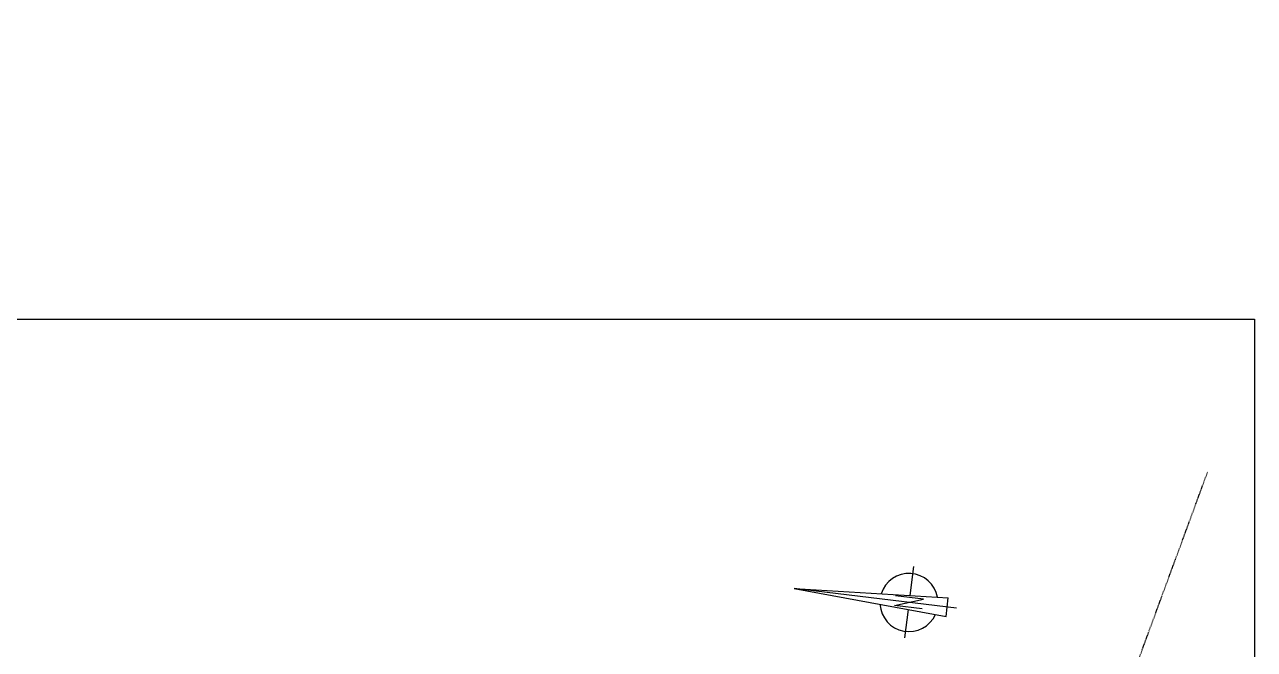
# Model space of a CAD drawing. Header units: metres. Extents: x 19 to 585, y 0 to 337.
# Drawn here: x 355.7 to 584.6, y 220.7 to 336.8 of the extents above; entities that cross this region are included whole.
import ezdxf

# ---------------------------------------------------------------- set-up
doc = ezdxf.new("R2010")
doc.units = ezdxf.units.M
doc.header["$LTSCALE"] = 0.01
doc.linetypes.add('FANTOMEx2', pattern=[5, 2.5, -0.5, 0.5, -0.5, 0.5, -0.5])
for name, color, linetype in [('CADRE', 7, 'Continuous'), ('NORD', 6, 'Continuous'), ('SECTIONS', 200, 'FANTOMEx2')]:
    doc.layers.add(name, color=color, linetype=linetype)

msp = doc.modelspace()

# ---------------------------------------------------------------- linework, layer by layer
at = {"layer": 'CADRE'}
msp.add_lwpolyline([(19.42, 282.05), (584.57, 282.05), (584.57, 0), (19.42, 0)], close=True, dxfattribs=at)
at = {"layer": 'NORD'}
for p, q in [((521.11, 236.09), (520.45, 230.67)), ((498.96, 231.97), (527.19, 226.79)), ((498.96, 231.97), (527.61, 230.23)), ((529.14, 228.3), (498.96, 231.97)), ((517.6, 228.84), (522.99, 229.98)), ((522.77, 228.21), (517.6, 228.84)), ((522.99, 229.98), (517.76, 230.61)), ((527.19, 226.79), (527.61, 230.23)), ((520.14, 228.09), (519.49, 222.8))]:
    msp.add_line(p, q, dxfattribs=at)
for start, end in [(10.4303, 162.6383), (183.5101, 335.7182)]:
    msp.add_arc((520.29, 229.38), 5.4, start, end, dxfattribs=at)
at = {"layer": 'SECTIONS', "flags": 128}
msp.add_lwpolyline([(96.14, 336.85), (60.17, 229.19), (26.44, 128.14), (49, 119.7), (115.95, 100.67), (160.75, 92.93), (164.73, 92.43), (215.02, 88.44), (247.79, 84.57), (293.27, 79.16), (303.76, 77.9), (356.57, 68.31), (397.87, 61.06), (475.6, 35.6), (493.14, 29.77), (496.28, 37.53), (575.88, 253.69)], dxfattribs=at)

doc.saveas('drawing.dxf')
